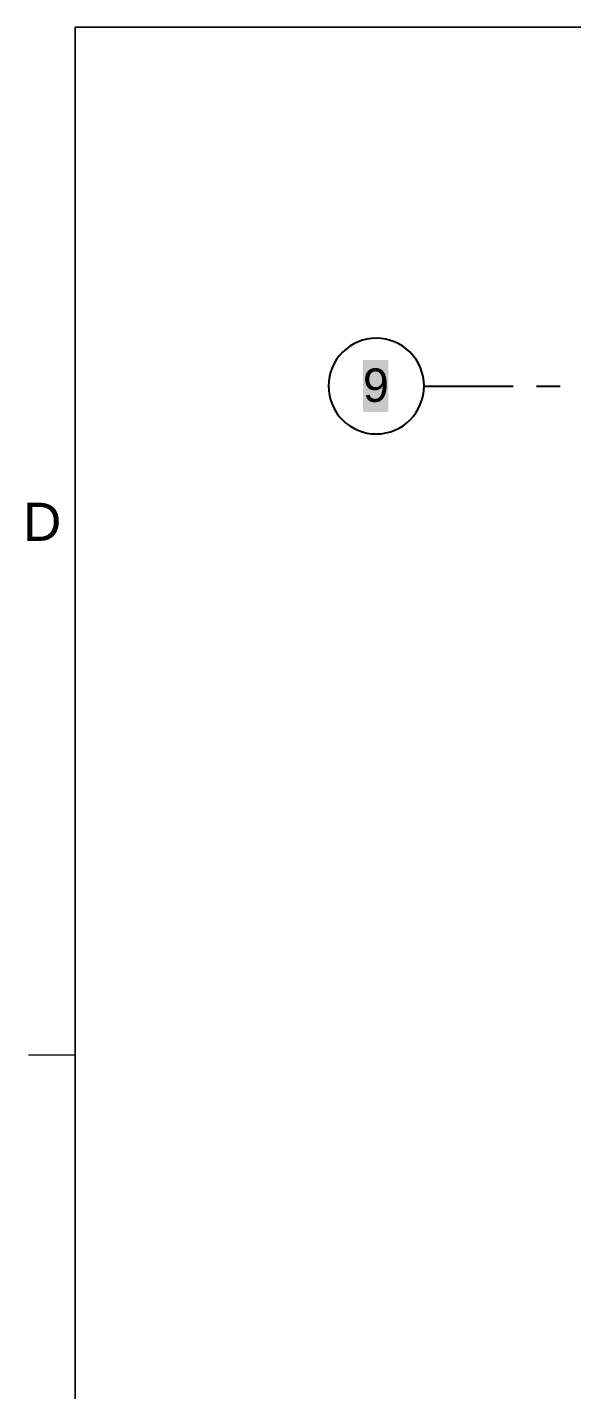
# Model space of a CAD drawing. Header units: inches. Extents: x -1841 to -80, y -100 to 1021.
# Drawn here: x -1840 to -1695.6, y 646.1 to 1007.8 of the extents above; entities that cross this region are included whole.
import ezdxf

# ---------------------------------------------------------------- set-up
doc = ezdxf.new("R2010")
doc.units = ezdxf.units.IN
doc.header["$MEASUREMENT"] = 0
doc.layers.add('PDF_Geometry', color=7, linetype='Continuous', true_color=0x777777)
doc.layers.add('PDF_Solid Fills', color=7, linetype='Continuous', true_color=0xffffff)
doc.layers.add('PDF_Text', color=7, linetype='Continuous')
doc.styles.add('PDF Arial', font='arial.ttf')
doc.styles.add('PDF GillSansMTCondensed', font='arial.ttf')

msp = doc.modelspace()

# ---------------------------------------------------------------- linework, layer by layer
at = {"layer": 'PDF_Geometry', "color": 7, "lineweight": 9}
for points in [[(-277.11, -83.44), (-1827.26, -83.44), (-277.11, -83.44), (-277.11, 1007.81), (-1827.26, 1007.81), (-277.11, 1007.81)], [(-1827.26, -83.44), (-1827.26, 1007.79)]]:
    msp.add_lwpolyline(points, close=True, dxfattribs=at)
at = {"layer": 'PDF_Geometry', "color": 7, "lineweight": 25}
msp.add_lwpolyline([(-1747.43, 925.23, 0.416667), (-1760.09, 912.57, 0.415306), (-1747.43, 899.83, 0.412859), (-1734.78, 912.57, 0.414218)], format="xyb", close=True, dxfattribs=at)
for points in [[(-1734.78, 912.49), (-1711.12, 912.49)], [(-1704.91, 912.49), (-1698.71, 912.49)]]:
    msp.add_lwpolyline(points, dxfattribs=at)
at = {"layer": 'PDF_Geometry', "color": 7, "lineweight": 9}
msp.add_lwpolyline([(-1839.67, 734.96), (-1827.26, 734.96)], dxfattribs=at)
at = {"layer": 'PDF_Solid Fills', "color": 7, "lineweight": 25, "transparency": 33554559}
msp.add_solid([(-1750.99, 905.62), (-1744.21, 905.62), (-1750.99, 919.44), (-1744.21, 919.44)], dxfattribs=at)

# ---------------------------------------------------------------- texts
at = {"layer": 'PDF_Text', "color": 7, "lineweight": 25, "insert": (-1750.99, 912.72), "char_height": 8.87, "attachment_point": 4, "style": 'PDF Arial'}
msp.add_mtext('9', dxfattribs=at)
at = {"layer": 'PDF_Text', "color": 7, "insert": (-1841.16, 876.51), "char_height": 10.11, "attachment_point": 4, "style": 'PDF GillSansMTCondensed'}
msp.add_mtext('D', dxfattribs=at)

doc.saveas('drawing.dxf')
